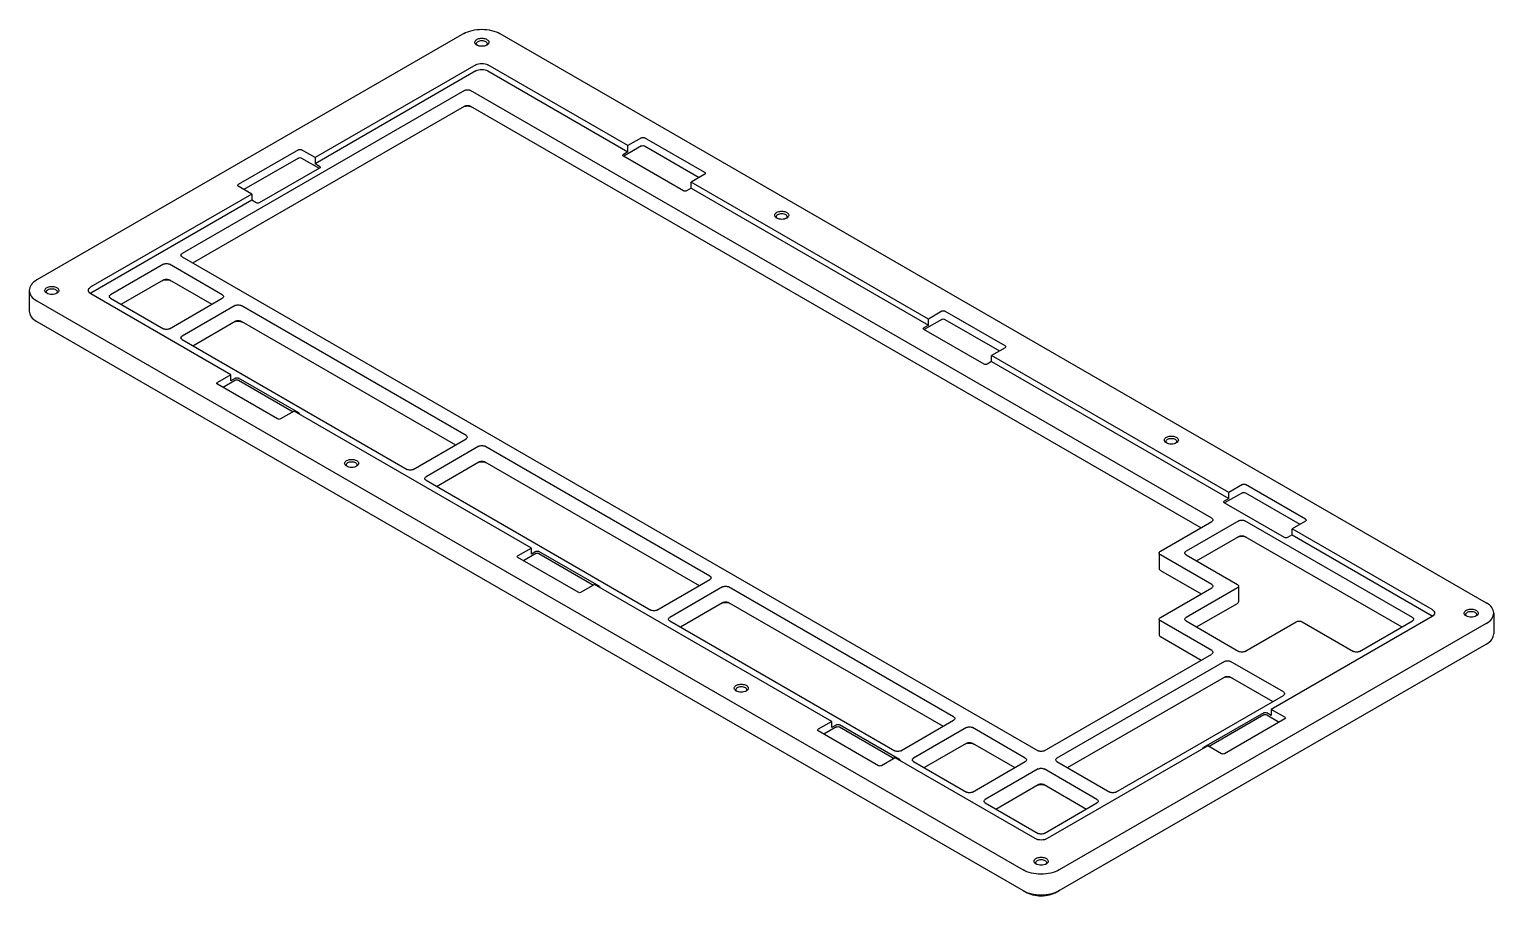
# Model space of a CAD drawing. Header units: millimetres. Extents: x 9 to 415, y 5 to 293.
# Drawn here: x 296 to 373, y 73.7 to 119.3 of the extents above; entities that cross this region are included whole.
import ezdxf

# ---------------------------------------------------------------- set-up
doc = ezdxf.new("R2010")
doc.units = ezdxf.units.MM
doc.layers.add('VISIBLE', color=7, linetype='Continuous')

msp = doc.modelspace()

# ---------------------------------------------------------------- linework, layer by layer
at = {"layer": 'VISIBLE'}
for points in [[(318.8456, 119.06835), (296.38973, 106.10344)], [(318.8456, 119.06835), (318.9433, 119.11947), (319.0492, 119.16482), (319.16229, 119.20395), (319.28147, 119.2365), (319.40561, 119.26214), (319.53351, 119.28064), (319.66393, 119.29181), (319.79562, 119.29554), (319.9273, 119.29181), (320.05772, 119.28064), (320.18562, 119.26214), (320.30976, 119.2365), (320.42895, 119.20395), (320.54203, 119.16482), (320.64793, 119.11947), (320.74563, 119.06835)], [(319.53436, 118.46044), (319.49886, 118.48421), (319.46977, 118.51072), (319.44775, 118.53941), (319.43325, 118.56966), (319.42659, 118.60081), (319.42793, 118.63218), (319.43722, 118.66311), (319.45427, 118.69291), (319.47871, 118.72094), (319.51001, 118.7466), (319.5475, 118.76933), (319.59035, 118.78864), (319.63765, 118.80411), (319.68836, 118.8154), (319.7414, 118.82228), (319.79562, 118.82459), (319.84983, 118.82228), (319.90287, 118.8154), (319.95358, 118.80411), (320.00088, 118.78864), (320.04373, 118.76933), (320.08122, 118.7466), (320.11252, 118.72094), (320.13696, 118.69291), (320.15401, 118.66311), (320.1633, 118.63218), (320.16464, 118.60081), (320.15798, 118.56966), (320.14349, 118.53941), (320.12146, 118.51072), (320.09237, 118.48421), (320.05687, 118.46044)], [(319.51572, 118.53814), (319.52109, 118.56967), (319.53702, 118.59999), (319.56289, 118.62793), (319.5977, 118.65241), (319.64011, 118.67251), (319.6885, 118.68744), (319.74101, 118.69664), (319.79562, 118.69974), (319.85022, 118.69664), (319.90273, 118.68744), (319.95112, 118.67251), (319.99353, 118.65241), (320.02834, 118.62793), (320.05421, 118.59999), (320.07014, 118.56967), (320.07552, 118.53814)], [(320.74563, 119.06835), (372.61027, 89.12428)], [(319.57044, 118.44216), (319.54696, 118.46395), (319.52975, 118.48762), (319.51925, 118.51256), (319.51572, 118.53814)], [(320.05687, 118.46044), (320.00088, 118.43391), (319.937, 118.4142), (319.86769, 118.40206), (319.79562, 118.39796), (319.72354, 118.40206), (319.65423, 118.4142), (319.59035, 118.43391), (319.53436, 118.46044)], [(320.07552, 118.53814), (320.07198, 118.51256), (320.06148, 118.48762), (320.04427, 118.46395), (320.02079, 118.44216)], [(319.47895, 117.42288), (311.02187, 112.54019)], [(319.47895, 117.10293), (311.02187, 112.22024)], [(319.47895, 117.42288), (319.54681, 117.45504), (319.62423, 117.47893), (319.70825, 117.49365), (319.79562, 117.49861), (319.88298, 117.49365), (319.967, 117.47893), (320.04442, 117.45504), (320.11229, 117.42288)], [(319.47895, 117.10293), (319.54681, 117.13509), (319.62423, 117.15898), (319.70825, 117.17369), (319.79562, 117.17866), (319.88298, 117.17369), (319.967, 117.15898), (320.04442, 117.13509), (320.11229, 117.10293)], [(327.47487, 113.17209), (320.11229, 117.42288)], [(320.11229, 117.10293), (327.47487, 112.85214)], [(318.88321, 116.07337), (304.03929, 107.50323)], [(318.88321, 116.07337), (318.91714, 116.08945), (318.95585, 116.1014), (318.99786, 116.10875), (319.04154, 116.11124), (319.08523, 116.10875), (319.12723, 116.1014), (319.16595, 116.08945), (319.19988, 116.07337)], [(358.17407, 93.57161), (319.19988, 116.07337)], [(304.59346, 107.00045), (318.88321, 115.25064)], [(318.80404, 115.20493), (318.85494, 115.22905), (318.91301, 115.24697), (318.97602, 115.258), (319.04154, 115.26173), (319.10707, 115.258), (319.17008, 115.24697), (319.22815, 115.22905), (319.27905, 115.20493)], [(318.88321, 115.25064), (318.91714, 115.26672), (318.95585, 115.27866), (318.99786, 115.28602), (319.04154, 115.2885), (319.08523, 115.28602), (319.12723, 115.27866), (319.16595, 115.26672), (319.19988, 115.25064)], [(319.19988, 115.25064), (357.6199, 93.06883)], [(328.18738, 113.58346), (327.47487, 113.17209)], [(328.18738, 113.58346), (328.2237, 113.59747), (328.26654, 113.60239), (328.30939, 113.59747), (328.34571, 113.58346)], [(331.51241, 111.75516), (328.34571, 113.58346)], [(310.15103, 112.95156), (306.98433, 111.12326)], [(310.15103, 112.52191), (307.27725, 110.86273)], [(310.15103, 112.95156), (310.18735, 112.96557), (310.2302, 112.97049), (310.27304, 112.96557), (310.30936, 112.95156)], [(310.15103, 112.52191), (310.18735, 112.53592), (310.2302, 112.54084), (310.27304, 112.53592), (310.30936, 112.52191)], [(311.02187, 112.54019), (310.30936, 112.95156)], [(310.30936, 112.52191), (311.24354, 111.98256)], [(311.02187, 112.54019), (311.02187, 112.22024)], [(327.20457, 112.66931), (327.2131, 112.69405), (327.23737, 112.71502)], [(327.23737, 112.62361), (327.2131, 112.64458), (327.20457, 112.66931)], [(327.47487, 112.85214), (327.23737, 112.71502)], [(330.40407, 110.79531), (327.23737, 112.62361)], [(328.18738, 113.15381), (327.2532, 112.61446)], [(327.47487, 112.85214), (327.47487, 113.17209)], [(328.18738, 113.15381), (328.2237, 113.16782), (328.26654, 113.17274), (328.30939, 113.16782), (328.34571, 113.15381)], [(328.34571, 113.15381), (331.21949, 111.49463)], [(311.25937, 111.9917), (308.09267, 110.1634)], [(311.25937, 112.08312), (311.02187, 112.22024)], [(311.25937, 112.08312), (311.28364, 112.06214), (311.29217, 112.03741)], [(311.29217, 112.03741), (311.28364, 112.01267), (311.25937, 111.9917)], [(331.51241, 111.66375), (330.79991, 111.25238)], [(331.51241, 111.75516), (331.53668, 111.73419), (331.54521, 111.70946)], [(331.54521, 111.70946), (331.53668, 111.68472), (331.51241, 111.66375)], [(306.95153, 111.07755), (306.96006, 111.10229), (306.98433, 111.12326)], [(306.98433, 111.03185), (306.96006, 111.05282), (306.95153, 111.07755)], [(307.69683, 110.62048), (306.98433, 111.03185)], [(330.79991, 110.93243), (330.5624, 110.79531)], [(343.27374, 104.05061), (330.79991, 111.25238)], [(330.79991, 110.93243), (330.79991, 111.25238)], [(330.79991, 110.93243), (343.27374, 103.73066)], [(307.69683, 110.62048), (299.23976, 105.73778)], [(307.69683, 110.30053), (299.23976, 105.41783)], [(307.69683, 110.62048), (307.69683, 110.30053)], [(307.93434, 110.1634), (307.69683, 110.30053)], [(308.09267, 110.1634), (308.05635, 110.14939), (308.0135, 110.14447), (307.97066, 110.14939), (307.93434, 110.1634)], [(330.5624, 110.79531), (330.52608, 110.7813), (330.48324, 110.77638), (330.44039, 110.7813), (330.40407, 110.79531)], [(335.30157, 109.35724), (335.26607, 109.381), (335.23698, 109.40752), (335.21495, 109.43621), (335.20046, 109.46646), (335.1938, 109.49761), (335.19514, 109.52898), (335.20443, 109.5599), (335.22148, 109.58971), (335.24592, 109.61774), (335.27722, 109.6434), (335.31471, 109.66613), (335.35756, 109.68544), (335.40486, 109.70091), (335.45557, 109.7122), (335.50861, 109.71908), (335.56282, 109.72139), (335.61704, 109.71908), (335.67008, 109.7122), (335.72079, 109.70091), (335.76809, 109.68544), (335.81094, 109.66613), (335.84843, 109.6434), (335.87973, 109.61774), (335.90417, 109.58971), (335.92122, 109.5599), (335.93051, 109.52898), (335.93185, 109.49761), (335.92519, 109.46646), (335.91069, 109.43621), (335.88867, 109.40752), (335.85958, 109.381), (335.82408, 109.35724)], [(335.28292, 109.43494), (335.2883, 109.46647), (335.30423, 109.49678), (335.3301, 109.52472), (335.36491, 109.54921), (335.40732, 109.56931), (335.45571, 109.58424), (335.50822, 109.59344), (335.56282, 109.59654), (335.61743, 109.59344), (335.66994, 109.58424), (335.71833, 109.56931), (335.76074, 109.54921), (335.79555, 109.52472), (335.82142, 109.49678), (335.83735, 109.46647), (335.84272, 109.43494)], [(335.33765, 109.33896), (335.31417, 109.36075), (335.29696, 109.38442), (335.28646, 109.40936), (335.28292, 109.43494)], [(335.82408, 109.35724), (335.76809, 109.33071), (335.70421, 109.311), (335.6349, 109.29886), (335.56282, 109.29476), (335.49074, 109.29886), (335.42144, 109.311), (335.35756, 109.33071), (335.30157, 109.35724)], [(335.84272, 109.43494), (335.83919, 109.40936), (335.82869, 109.38442), (335.81148, 109.36075), (335.788, 109.33896)], [(303.97371, 107.41182), (303.97801, 107.43704), (303.99075, 107.46129), (304.01144, 107.48364), (304.03929, 107.50323)], [(304.03929, 107.3204), (304.01144, 107.33999), (303.99075, 107.36234), (303.97801, 107.3866), (303.97371, 107.41182)], [(304.03929, 107.3204), (349.04605, 81.33574)], [(303.04772, 106.93075), (300.26894, 105.32642)], [(303.04772, 106.93075), (303.08165, 106.94683), (303.12036, 106.95877), (303.16237, 106.96613), (303.20605, 106.96861), (303.24974, 106.96613), (303.29174, 106.95877), (303.33046, 106.94683), (303.36439, 106.93075)], [(306.14317, 105.32642), (303.36439, 106.93075)], [(296.38973, 106.10344), (296.30118, 106.04704), (296.22264, 105.9859), (296.15486, 105.92061), (296.09849, 105.85179), (296.05407, 105.78012), (296.02203, 105.70628), (296.00269, 105.63098), (295.99622, 105.55495)], [(295.99622, 105.55495), (296.00269, 105.47892), (296.02203, 105.40363), (296.05407, 105.32979), (296.09849, 105.25811), (296.15486, 105.1893), (296.22264, 105.12401), (296.30118, 105.06287), (296.38973, 105.00647)], [(295.99622, 105.55495), (295.99622, 104.46712)], [(296.92015, 105.40412), (296.88464, 105.42788), (296.85556, 105.4544), (296.83353, 105.48309), (296.81903, 105.51334), (296.81238, 105.54449), (296.81371, 105.57586), (296.82301, 105.60679), (296.84006, 105.63659), (296.8645, 105.66462), (296.8958, 105.69028), (296.93328, 105.71301), (296.97614, 105.73232), (297.02343, 105.74779), (297.07415, 105.75908), (297.12719, 105.76596), (297.1814, 105.76827), (297.23561, 105.76596), (297.28865, 105.75908), (297.33937, 105.74779), (297.38667, 105.73232), (297.42952, 105.71301), (297.467, 105.69028), (297.4983, 105.66462), (297.52275, 105.63659), (297.5398, 105.60679), (297.54909, 105.57586), (297.55042, 105.54449), (297.54377, 105.51334), (297.52927, 105.48309), (297.50724, 105.4544), (297.47816, 105.42788), (297.44266, 105.40412)], [(296.9015, 105.48182), (296.90688, 105.51335), (296.92281, 105.54366), (296.94867, 105.5716), (296.98348, 105.59609), (297.0259, 105.61619), (297.07429, 105.63112), (297.1268, 105.64032), (297.1814, 105.64342), (297.23601, 105.64032), (297.28851, 105.63112), (297.33691, 105.61619), (297.37932, 105.59609), (297.41413, 105.5716), (297.44, 105.54366), (297.45592, 105.51335), (297.4613, 105.48182)], [(299.10859, 105.55495), (299.11719, 105.6054), (299.14268, 105.6539), (299.18406, 105.6986), (299.23976, 105.73778)], [(299.23976, 105.37212), (299.18406, 105.41131), (299.14268, 105.45601), (299.11719, 105.50451), (299.10859, 105.55495)], [(300.82311, 104.82364), (303.04772, 106.10801)], [(302.96855, 106.06231), (303.01945, 106.08642), (303.07752, 106.10434), (303.14053, 106.11538), (303.20605, 106.1191), (303.27158, 106.11538), (303.33459, 106.10434), (303.39266, 106.08642), (303.44356, 106.06231)], [(303.04772, 106.10801), (303.08165, 106.12409), (303.12036, 106.13604), (303.16237, 106.1434), (303.20605, 106.14588), (303.24974, 106.1434), (303.29174, 106.13604), (303.33046, 106.12409), (303.36439, 106.10801)], [(303.36439, 106.10801), (305.589, 104.82364)], [(296.38973, 105.00647), (348.25437, 75.0624)], [(296.95623, 105.38584), (296.93274, 105.40763), (296.91554, 105.4313), (296.90503, 105.45624), (296.9015, 105.48182)], [(297.44266, 105.40412), (297.38667, 105.37759), (297.32279, 105.35788), (297.25348, 105.34574), (297.1814, 105.34164), (297.10932, 105.34574), (297.04001, 105.35788), (296.97614, 105.37759), (296.92015, 105.40412)], [(297.4613, 105.48182), (297.45777, 105.45624), (297.44727, 105.4313), (297.43006, 105.40763), (297.40658, 105.38584)], [(299.23976, 105.41783), (299.2046, 105.39498)], [(306.60234, 101.12134), (299.23976, 105.37212)], [(300.20335, 105.235), (300.20765, 105.26022), (300.2204, 105.28448), (300.24109, 105.30683), (300.26894, 105.32642)], [(300.26894, 105.14359), (300.24109, 105.16318), (300.2204, 105.18553), (300.20765, 105.20978), (300.20335, 105.235)], [(300.26894, 105.14359), (303.04772, 103.53926)], [(303.36439, 103.53926), (306.14317, 105.14359)], [(306.81807, 104.75393), (304.03929, 103.1496)], [(306.14317, 105.32642), (306.17102, 105.30683), (306.19171, 105.28448), (306.20445, 105.26022), (306.20875, 105.235)], [(306.20875, 105.235), (306.20445, 105.20978), (306.19171, 105.18553), (306.17102, 105.16318), (306.14317, 105.14359)], [(306.81807, 104.75393), (306.85201, 104.77001), (306.89072, 104.78196), (306.93272, 104.78931), (306.97641, 104.7918), (307.02009, 104.78931), (307.0621, 104.78196), (307.10081, 104.77001), (307.13474, 104.75393)], [(318.96238, 97.92524), (307.13474, 104.75393)], [(295.99622, 104.46712), (296.00269, 104.39109), (296.02203, 104.31579), (296.05407, 104.24195), (296.09849, 104.17028), (296.15486, 104.10146), (296.22264, 104.03617), (296.30118, 103.97503), (296.38973, 103.91863)], [(306.81807, 103.9312), (306.85201, 103.94728), (306.89072, 103.95922), (306.93272, 103.96658), (306.97641, 103.96906), (307.02009, 103.96658), (307.0621, 103.95922), (307.10081, 103.94728), (307.13474, 103.9312)], [(343.98625, 104.03233), (343.05208, 103.49298)], [(343.98625, 104.46198), (343.27374, 104.05061)], [(343.27374, 103.73066), (343.27374, 104.05061)], [(343.98625, 104.46198), (344.02258, 104.47599), (344.06542, 104.48091), (344.10827, 104.47599), (344.14459, 104.46198)], [(343.98625, 104.03233), (344.02258, 104.04634), (344.06542, 104.05126), (344.10827, 104.04634), (344.14459, 104.03233)], [(347.31129, 102.63368), (344.14459, 104.46198)], [(344.14459, 104.03233), (347.01837, 102.37315)], [(296.38973, 103.91863), (348.25437, 73.97456)], [(303.36439, 103.53926), (303.33046, 103.52318), (303.29174, 103.51123), (303.24974, 103.50388), (303.20605, 103.50139), (303.16237, 103.50388), (303.12036, 103.51123), (303.08165, 103.52318), (303.04772, 103.53926)], [(304.59346, 102.64682), (306.81807, 103.9312)], [(306.73891, 103.88549), (306.7898, 103.90961), (306.84787, 103.92753), (306.91088, 103.93856), (306.97641, 103.94229), (307.04194, 103.93856), (307.10494, 103.92753), (307.16301, 103.90961), (307.21391, 103.88549)], [(307.13474, 103.9312), (318.4082, 97.42246)], [(343.00345, 103.54783), (343.01197, 103.57256), (343.03624, 103.59354)], [(343.03624, 103.50212), (343.01197, 103.52309), (343.00345, 103.54783)], [(343.27374, 103.73066), (343.03624, 103.59354)], [(346.20294, 101.67382), (343.03624, 103.50212)], [(303.97371, 103.05819), (303.97801, 103.08341), (303.99075, 103.10766), (304.01144, 103.13001), (304.03929, 103.1496)], [(304.03929, 102.96677), (304.01144, 102.98636), (303.99075, 103.00871), (303.97801, 103.03297), (303.97371, 103.05819)], [(304.03929, 102.96677), (315.86693, 96.13809)], [(347.31129, 102.54226), (346.59878, 102.1309)], [(347.31129, 102.63368), (347.33556, 102.61271), (347.34408, 102.58797)], [(347.34408, 102.58797), (347.33556, 102.56324), (347.31129, 102.54226)], [(346.36128, 101.67382), (346.32496, 101.65981), (346.28211, 101.65489), (346.23927, 101.65981), (346.20294, 101.67382)], [(346.59878, 101.81095), (346.36128, 101.67382)], [(359.07262, 94.92912), (346.59878, 102.1309)], [(346.59878, 101.81095), (346.59878, 102.1309)], [(346.59878, 101.81095), (359.07262, 94.60917)], [(306.60234, 101.12134), (305.88983, 100.70997)], [(306.60234, 100.80138), (306.60234, 101.12134)], [(306.83984, 100.93851), (306.60234, 100.80138)], [(306.83984, 100.93851), (306.87617, 100.95252), (306.91901, 100.95744), (306.96186, 100.95252), (306.99818, 100.93851)], [(310.16488, 99.11021), (306.99818, 100.93851)], [(305.85704, 100.66426), (305.86556, 100.689), (305.88983, 100.70997)], [(305.88983, 100.61855), (305.86556, 100.63952), (305.85704, 100.66426)], [(309.05654, 98.79026), (305.88983, 100.61855)], [(306.83984, 100.82881), (306.18275, 100.44944)], [(306.83984, 100.82881), (306.87617, 100.84282), (306.91901, 100.84774), (306.96186, 100.84282), (306.99818, 100.82881)], [(306.99818, 100.82881), (309.87196, 99.16963)], [(309.21487, 98.79026), (309.17855, 98.77625), (309.1357, 98.77133), (309.09286, 98.77625), (309.05654, 98.79026)], [(309.92738, 99.20162), (309.21487, 98.79026)], [(322.40122, 91.99985), (309.92738, 99.20162)], [(310.16488, 99.11021), (310.18915, 99.08924), (310.19767, 99.0645)], [(310.19767, 99.0645), (310.19386, 99.04777)], [(318.96238, 97.92524), (318.99022, 97.90565), (319.01092, 97.8833), (319.02366, 97.85905), (319.02796, 97.83383)], [(319.02796, 97.83383), (319.02366, 97.80861), (319.01092, 97.78436), (318.99022, 97.76201), (318.96238, 97.74242)], [(355.79014, 97.52816), (355.75463, 97.55193), (355.72555, 97.57844), (355.70352, 97.60713), (355.68902, 97.63738), (355.68237, 97.66853), (355.6837, 97.6999), (355.69299, 97.73083), (355.71005, 97.76063), (355.73449, 97.78866), (355.76579, 97.81432), (355.80327, 97.83705), (355.84612, 97.85636), (355.89342, 97.87183), (355.94414, 97.88312), (355.99718, 97.89), (356.05139, 97.89231), (356.1056, 97.89), (356.15864, 97.88312), (356.20936, 97.87183), (356.25665, 97.85636), (356.29951, 97.83705), (356.33699, 97.81432), (356.36829, 97.78866), (356.39273, 97.76063), (356.40978, 97.73083), (356.41908, 97.6999), (356.42041, 97.66853), (356.41376, 97.63738), (356.39926, 97.60713), (356.37723, 97.57844), (356.34815, 97.55193), (356.31264, 97.52816)], [(316.1836, 96.13809), (318.96238, 97.74242)], [(319.63728, 97.35276), (316.8585, 95.74843)], [(319.63728, 97.35276), (319.67121, 97.36884), (319.70993, 97.38078), (319.75193, 97.38814), (319.79562, 97.39062), (319.8393, 97.38814), (319.88131, 97.38078), (319.92002, 97.36884), (319.95395, 97.35276)], [(331.78158, 90.52407), (319.95395, 97.35276)], [(355.77149, 97.60586), (355.77687, 97.63739), (355.7928, 97.66771), (355.81866, 97.69564), (355.85347, 97.72013), (355.89588, 97.74023), (355.94428, 97.75516), (355.99678, 97.76436), (356.05139, 97.76746), (356.10599, 97.76436), (356.1585, 97.75516), (356.20689, 97.74023), (356.24931, 97.72013), (356.28412, 97.69564), (356.30998, 97.66771), (356.32591, 97.63739), (356.33129, 97.60586)], [(355.82621, 97.50988), (355.80273, 97.53167), (355.78552, 97.55534), (355.77502, 97.58028), (355.77149, 97.60586)], [(356.31264, 97.52816), (356.25665, 97.50163), (356.19278, 97.48192), (356.12347, 97.46978), (356.05139, 97.46568), (355.97931, 97.46978), (355.91, 97.48192), (355.84612, 97.50163), (355.79014, 97.52816)], [(356.33129, 97.60586), (356.32776, 97.58028), (356.31726, 97.55534), (356.30005, 97.53167), (356.27656, 97.50988)], [(312.68736, 96.30092), (312.65185, 96.32468), (312.62277, 96.3512), (312.60074, 96.37989), (312.58624, 96.41014), (312.57959, 96.44129), (312.58092, 96.47266), (312.59022, 96.50358), (312.60727, 96.53338), (312.63171, 96.56142), (312.66301, 96.58708), (312.70049, 96.60981), (312.74335, 96.62911), (312.79064, 96.64458), (312.84136, 96.65588), (312.8944, 96.66276), (312.94861, 96.66506), (313.00282, 96.66276), (313.05586, 96.65588), (313.10658, 96.64458), (313.15388, 96.62911), (313.19673, 96.60981), (313.23421, 96.58708), (313.26551, 96.56142), (313.28995, 96.53338), (313.30701, 96.50358), (313.3163, 96.47266), (313.31763, 96.44129), (313.31098, 96.41014), (313.29648, 96.37989), (313.27445, 96.3512), (313.24537, 96.32468), (313.20986, 96.30092)], [(312.66871, 96.37862), (312.67409, 96.41015), (312.69002, 96.44046), (312.71588, 96.4684), (312.75069, 96.49289), (312.79311, 96.51299), (312.8415, 96.52792), (312.89401, 96.53712), (312.94861, 96.54022), (313.00322, 96.53712), (313.05572, 96.52792), (313.10412, 96.51299), (313.14653, 96.49289), (313.18134, 96.4684), (313.2072, 96.44046), (313.22313, 96.41015), (313.22851, 96.37862)], [(312.72344, 96.28263), (312.69995, 96.30443), (312.68274, 96.32809), (312.67224, 96.35303), (312.66871, 96.37862)], [(313.20986, 96.30092), (313.15388, 96.27439), (313.09, 96.25468), (313.02069, 96.24254), (312.94861, 96.23844), (312.87653, 96.24254), (312.80722, 96.25468), (312.74335, 96.27439), (312.68736, 96.30092)], [(313.22851, 96.37862), (313.22498, 96.35303), (313.21448, 96.32809), (313.19727, 96.30443), (313.17379, 96.28263)], [(317.41267, 95.24565), (319.63728, 96.53003)], [(319.55811, 96.48432), (319.60901, 96.50844), (319.66708, 96.52636), (319.73009, 96.53739), (319.79562, 96.54112), (319.86114, 96.53739), (319.92415, 96.52636), (319.98222, 96.50844), (320.03312, 96.48432)], [(319.63728, 96.53003), (319.67121, 96.5461), (319.70993, 96.55805), (319.75193, 96.56541), (319.79562, 96.56789), (319.8393, 96.56541), (319.88131, 96.55805), (319.92002, 96.5461), (319.95395, 96.53003)], [(319.95395, 96.53003), (331.22741, 90.02129)], [(316.1836, 96.13809), (316.14966, 96.12201), (316.11095, 96.11006), (316.06894, 96.1027), (316.02526, 96.10022), (315.98158, 96.1027), (315.93957, 96.11006), (315.90086, 96.12201), (315.86693, 96.13809)], [(316.79291, 95.65701), (316.79722, 95.68224), (316.80996, 95.70649), (316.83065, 95.72884), (316.8585, 95.74843)], [(316.8585, 95.5656), (316.83065, 95.58519), (316.80996, 95.60754), (316.79722, 95.63179), (316.79291, 95.65701)], [(316.8585, 95.5656), (328.68613, 88.73691)], [(359.78513, 94.91084), (358.85095, 94.37149)], [(359.78513, 95.34049), (359.07262, 94.92912)], [(359.07262, 94.60917), (359.07262, 94.92912)], [(359.78513, 95.34049), (359.82145, 95.3545), (359.8643, 95.35942), (359.90714, 95.3545), (359.94346, 95.34049)], [(359.78513, 94.91084), (359.82145, 94.92485), (359.8643, 94.92977), (359.90714, 94.92485), (359.94346, 94.91084)], [(363.11017, 93.51219), (359.94346, 95.34049)], [(359.94346, 94.91084), (362.81725, 93.25166)], [(358.80233, 94.42634), (358.81085, 94.45108), (358.83512, 94.47205)], [(358.83512, 94.38064), (358.81085, 94.40161), (358.80233, 94.42634)], [(359.07262, 94.60917), (358.83512, 94.47205)], [(362.00182, 92.55234), (358.83512, 94.38064)], [(355.47446, 91.83016), (358.17407, 93.38878)], [(359.60304, 93.43449), (356.82426, 91.83016)], [(358.17407, 93.57161), (358.20192, 93.55202), (358.22261, 93.52967), (358.23535, 93.50542), (358.23965, 93.4802)], [(358.23965, 93.4802), (358.23535, 93.45498), (358.22261, 93.43073), (358.20192, 93.40837), (358.17407, 93.38878)], [(359.60304, 93.43449), (359.63698, 93.45057), (359.67569, 93.46252), (359.71769, 93.46987), (359.76138, 93.47236), (359.80506, 93.46987), (359.84707, 93.46252), (359.88578, 93.45057), (359.91971, 93.43449)], [(368.73106, 88.34726), (359.91971, 93.43449)], [(363.11017, 93.42078), (362.39766, 93.00941)], [(363.11017, 93.51219), (363.13444, 93.49122), (363.14296, 93.46649)], [(363.14296, 93.46649), (363.13444, 93.44175), (363.11017, 93.42078)], [(357.37844, 91.32738), (359.60304, 92.61176)], [(359.52388, 92.56605), (359.57477, 92.59017), (359.63284, 92.60809), (359.69585, 92.61912), (359.76138, 92.62285), (359.82691, 92.61912), (359.88991, 92.60809), (359.94798, 92.59017), (359.99888, 92.56605)], [(359.60304, 92.61176), (359.63698, 92.62784), (359.67569, 92.63978), (359.71769, 92.64714), (359.76138, 92.64962), (359.80506, 92.64714), (359.84707, 92.63978), (359.88578, 92.62784), (359.91971, 92.61176)], [(359.91971, 92.61176), (368.17689, 87.84448)], [(362.16016, 92.55234), (362.12383, 92.53833), (362.08099, 92.53341), (362.03814, 92.53833), (362.00182, 92.55234)], [(362.39766, 92.68946), (362.16016, 92.55234)], [(369.76024, 88.75862), (362.39766, 93.00941)], [(362.39766, 92.68946), (362.39766, 93.00941)], [(362.39766, 92.68946), (369.76024, 88.43867)], [(322.40122, 91.99985), (321.68871, 91.58848)], [(322.63872, 91.70732), (321.98163, 91.32795)], [(322.40122, 91.6799), (322.40122, 91.99985)], [(322.63872, 91.81702), (322.40122, 91.6799)], [(322.63872, 91.81702), (322.67504, 91.83103), (322.71789, 91.83595), (322.76073, 91.83103), (322.79706, 91.81702)], [(322.63872, 91.70732), (322.67504, 91.72134), (322.71789, 91.72626), (322.76073, 91.72134), (322.79706, 91.70732)], [(325.96376, 89.98872), (322.79706, 91.81702)], [(322.79706, 91.70732), (325.67084, 90.04814)], [(355.40887, 91.73875), (355.41317, 91.76397), (355.42592, 91.78822), (355.44661, 91.81057), (355.47446, 91.83016)], [(355.47446, 91.64733), (355.44661, 91.66692), (355.42592, 91.68927), (355.41317, 91.71353), (355.40887, 91.73875)], [(355.40887, 91.73875), (355.40887, 90.91601)], [(358.17407, 90.08871), (355.47446, 91.64733)], [(356.75868, 91.73875), (356.76298, 91.76397), (356.77572, 91.78822), (356.79641, 91.81057), (356.82426, 91.83016)], [(356.82426, 91.64733), (356.79641, 91.66692), (356.77572, 91.68927), (356.76298, 91.71353), (356.75868, 91.73875)], [(356.82426, 91.64733), (359.52388, 90.08871)], [(321.65592, 91.54278), (321.66444, 91.56751), (321.68871, 91.58848)], [(321.68871, 91.49707), (321.66444, 91.51804), (321.65592, 91.54278)], [(324.85541, 89.66877), (321.68871, 91.49707)], [(355.40887, 90.91601), (355.41317, 90.89079), (355.42592, 90.86654), (355.44661, 90.84419), (355.47446, 90.8246)], [(329.0028, 88.73691), (331.78158, 90.34124)], [(331.78158, 90.52407), (331.80943, 90.50448), (331.83012, 90.48213), (331.84287, 90.45788), (331.84717, 90.43266)], [(331.84717, 90.43266), (331.84287, 90.40744), (331.83012, 90.38318), (331.80943, 90.36083), (331.78158, 90.34124)], [(355.47446, 90.8246), (357.6199, 89.58593)], [(355.55362, 90.77889), (355.55362, 90.77889)], [(325.01375, 89.66877), (324.97742, 89.65476), (324.93458, 89.64984), (324.89173, 89.65476), (324.85541, 89.66877)], [(325.72626, 90.08014), (325.01375, 89.66877)], [(338.20009, 82.87836), (325.72626, 90.08014)], [(325.96376, 89.98872), (325.98803, 89.96775), (325.99655, 89.94302)], [(325.99655, 89.94302), (325.99274, 89.92629)], [(332.45649, 89.95159), (329.67771, 88.34726)], [(332.45649, 89.95159), (332.49042, 89.96766), (332.52913, 89.97961), (332.57114, 89.98697), (332.61482, 89.98945), (332.65851, 89.98697), (332.70051, 89.97961), (332.73923, 89.96766), (332.77316, 89.95159)], [(344.60079, 83.1229), (332.77316, 89.95159)], [(355.47446, 88.34726), (358.17407, 89.90588)], [(359.52388, 89.90588), (356.82426, 88.34726)], [(358.17407, 90.08871), (358.20192, 90.06912), (358.22261, 90.04677), (358.23535, 90.02252), (358.23965, 89.99729)], [(358.23965, 89.99729), (358.23535, 89.97207), (358.22261, 89.94782), (358.20192, 89.92547), (358.17407, 89.90588)], [(359.52388, 90.08871), (359.55172, 90.06912), (359.57242, 90.04677), (359.58516, 90.02252), (359.58946, 89.99729)], [(359.58946, 89.99729), (359.58516, 89.97207), (359.57242, 89.94782), (359.55172, 89.92547), (359.52388, 89.90588)], [(359.58946, 89.99729), (359.58946, 89.17456)], [(329.0028, 88.73691), (328.96887, 88.72083), (328.93016, 88.70889), (328.88815, 88.70153), (328.84447, 88.69905), (328.80078, 88.70153), (328.75878, 88.70889), (328.72006, 88.72083), (328.68613, 88.73691)], [(330.23188, 87.84448), (332.45649, 89.12885)], [(332.37732, 89.08315), (332.42822, 89.10726), (332.48629, 89.12518), (332.5493, 89.13622), (332.61482, 89.13994), (332.68035, 89.13622), (332.74336, 89.12518), (332.80143, 89.10726), (332.85233, 89.08315)], [(332.45649, 89.12885), (332.49042, 89.14493), (332.52913, 89.15688), (332.57114, 89.16423), (332.61482, 89.16672), (332.65851, 89.16423), (332.70051, 89.15688), (332.73923, 89.14493), (332.77316, 89.12885)], [(332.77316, 89.12885), (344.04662, 82.62012)], [(357.37844, 87.84448), (359.52388, 89.08315)], [(359.44471, 89.03744), (359.44471, 89.03744)], [(359.52388, 89.08315), (359.55172, 89.10274), (359.57242, 89.12509), (359.58516, 89.14934), (359.58946, 89.17456)], [(369.76024, 88.75862), (369.81594, 88.71944), (369.85732, 88.67474), (369.88281, 88.62624), (369.89141, 88.57579)], [(369.89141, 88.57579), (369.88281, 88.52535), (369.85732, 88.47685), (369.81594, 88.43215), (369.76024, 88.39296)], [(371.55734, 88.42496), (371.52184, 88.44872), (371.49276, 88.47524), (371.47073, 88.50393), (371.45623, 88.53418), (371.44958, 88.56533), (371.45091, 88.5967), (371.4602, 88.62762), (371.47725, 88.65742), (371.5017, 88.68546), (371.533, 88.71112), (371.57048, 88.73385), (371.61333, 88.75316), (371.66063, 88.76863), (371.71135, 88.77992), (371.76439, 88.7868), (371.8186, 88.78911), (371.87281, 88.7868), (371.92585, 88.77992), (371.97657, 88.76863), (372.02386, 88.75316), (372.06672, 88.73385), (372.1042, 88.71112), (372.1355, 88.68546), (372.15994, 88.65742), (372.17699, 88.62762), (372.18629, 88.5967), (372.18762, 88.56533), (372.18097, 88.53418), (372.16647, 88.50393), (372.14444, 88.47524), (372.11536, 88.44872), (372.07985, 88.42496)], [(371.5387, 88.50266), (371.54408, 88.53419), (371.56, 88.5645), (371.58587, 88.59244), (371.62068, 88.61693), (371.66309, 88.63703), (371.71149, 88.65196), (371.76399, 88.66116), (371.8186, 88.66426), (371.8732, 88.66116), (371.92571, 88.65196), (371.9741, 88.63703), (372.01652, 88.61693), (372.05133, 88.59244), (372.07719, 88.5645), (372.09312, 88.53419), (372.0985, 88.50266)], [(373.00378, 88.57579), (372.99731, 88.65182), (372.97797, 88.72712), (372.94593, 88.80096), (372.90151, 88.87263), (372.84514, 88.94145), (372.77736, 89.00674), (372.69882, 89.06788), (372.61027, 89.12428)], [(372.61027, 88.0273), (372.69882, 88.08371), (372.77736, 88.14485), (372.84514, 88.21014), (372.90151, 88.27895), (372.94593, 88.35063), (372.97797, 88.42447), (372.99731, 88.49976), (373.00378, 88.57579)], [(373.00378, 88.57579), (373.00378, 87.48796)], [(329.61212, 88.25584), (329.61642, 88.28106), (329.62917, 88.30532), (329.64986, 88.32767), (329.67771, 88.34726)], [(329.67771, 88.16443), (329.64986, 88.18402), (329.62917, 88.20637), (329.61642, 88.23062), (329.61212, 88.25584)], [(329.67771, 88.16443), (341.50534, 81.33574)], [(372.61027, 88.0273), (350.1544, 75.0624)], [(355.40887, 88.25584), (355.41317, 88.28106), (355.42592, 88.30532), (355.44661, 88.32767), (355.47446, 88.34726)], [(355.47446, 88.16443), (355.44661, 88.18402), (355.42592, 88.20637), (355.41317, 88.23062), (355.40887, 88.25584)], [(355.40887, 88.25584), (355.40887, 87.43311)], [(358.17407, 86.6058), (355.47446, 88.16443)], [(356.75868, 88.25584), (356.76298, 88.28106), (356.77572, 88.30532), (356.79641, 88.32767), (356.82426, 88.34726)], [(356.82426, 88.16443), (356.79641, 88.18402), (356.77572, 88.20637), (356.76298, 88.23062), (356.75868, 88.25584)], [(356.82426, 88.16443), (359.60304, 86.5601)], [(359.91971, 86.5601), (362.61933, 88.11872)], [(369.76024, 88.39296), (361.30317, 83.51027)], [(362.61933, 88.11872), (362.65326, 88.1348), (362.69197, 88.14674), (362.73398, 88.1541), (362.77766, 88.15658), (362.82135, 88.1541), (362.86335, 88.14674), (362.90207, 88.1348), (362.936, 88.11872)], [(362.936, 88.11872), (365.63561, 86.5601)], [(365.95228, 86.5601), (368.73106, 88.16443)], [(368.73106, 88.34726), (368.75891, 88.32767), (368.7796, 88.30532), (368.79235, 88.28106), (368.79665, 88.25584)], [(368.79665, 88.25584), (368.79235, 88.23062), (368.7796, 88.20637), (368.75891, 88.18402), (368.73106, 88.16443)], [(369.7954, 88.41582), (369.76024, 88.43867)], [(371.59342, 88.40668), (371.56994, 88.42847), (371.55273, 88.45214), (371.54223, 88.47708), (371.5387, 88.50266)], [(372.07985, 88.42496), (372.02386, 88.39843), (371.95999, 88.37872), (371.89068, 88.36658), (371.8186, 88.36248), (371.74652, 88.36658), (371.67721, 88.37872), (371.61333, 88.39843), (371.55734, 88.42496)], [(372.0985, 88.50266), (372.09497, 88.47708), (372.08446, 88.45214), (372.06726, 88.42847), (372.04377, 88.40668)], [(355.40887, 87.43311), (355.41317, 87.40789), (355.42592, 87.38364), (355.44661, 87.36128), (355.47446, 87.34169)], [(355.47446, 87.34169), (357.6199, 86.10302)], [(355.55362, 87.29599), (355.55362, 87.29599)], [(372.61027, 86.93947), (372.69882, 86.99587), (372.77736, 87.05701), (372.84514, 87.1223), (372.90151, 87.19112), (372.94593, 87.26279), (372.97797, 87.33663), (372.99731, 87.41193), (373.00378, 87.48796)], [(349.36272, 81.33574), (358.17407, 86.42297)], [(350.1544, 73.97456), (372.61027, 86.93947)], [(358.17407, 86.6058), (358.20192, 86.58621), (358.22261, 86.56386), (358.23535, 86.53961), (358.23965, 86.51439)], [(358.23965, 86.51439), (358.23535, 86.48917), (358.22261, 86.46492), (358.20192, 86.44257), (358.17407, 86.42297)], [(359.91971, 86.5601), (359.88578, 86.54402), (359.84707, 86.53207), (359.80506, 86.52472), (359.76138, 86.52223), (359.71769, 86.52472), (359.67569, 86.53207), (359.63698, 86.54402), (359.60304, 86.5601)], [(365.95228, 86.5601), (365.91835, 86.54402), (365.87964, 86.53207), (365.83763, 86.52472), (365.79395, 86.52223), (365.75026, 86.52472), (365.70826, 86.53207), (365.66954, 86.54402), (365.63561, 86.5601)], [(372.48361, 86.86634), (372.48361, 86.86634)], [(358.84897, 86.03332), (350.03762, 80.94608)], [(358.84897, 86.03332), (358.8829, 86.0494), (358.92162, 86.06134), (358.96362, 86.0687), (359.00731, 86.07118), (359.05099, 86.0687), (359.093, 86.06134), (359.13171, 86.0494), (359.16564, 86.03332)], [(361.94442, 84.42899), (359.16564, 86.03332)], [(333.17592, 84.47184), (333.14042, 84.4956), (333.11133, 84.52212), (333.08931, 84.55081), (333.07481, 84.58106), (333.06815, 84.61221), (333.06949, 84.64358), (333.07878, 84.6745), (333.09583, 84.70431), (333.12027, 84.73234), (333.15157, 84.758), (333.18906, 84.78073), (333.23191, 84.80004), (333.27921, 84.81551), (333.32992, 84.8268), (333.38296, 84.83368), (333.43718, 84.83599), (333.49139, 84.83368), (333.54443, 84.8268), (333.59514, 84.81551), (333.64244, 84.80004), (333.68529, 84.78073), (333.72278, 84.758), (333.75408, 84.73234), (333.77852, 84.70431), (333.79557, 84.6745), (333.80486, 84.64358), (333.8062, 84.61221), (333.79954, 84.58106), (333.78505, 84.55081), (333.76302, 84.52212), (333.73393, 84.4956), (333.69843, 84.47184)], [(333.15728, 84.54954), (333.16265, 84.58107), (333.17858, 84.61138), (333.20445, 84.63932), (333.23926, 84.66381), (333.28167, 84.68391), (333.33006, 84.69884), (333.38257, 84.70804), (333.43718, 84.71114), (333.49178, 84.70804), (333.54429, 84.69884), (333.59268, 84.68391), (333.63509, 84.66381), (333.6699, 84.63932), (333.69577, 84.61138), (333.7117, 84.58107), (333.71708, 84.54954)], [(350.5918, 80.4433), (358.84897, 85.21059)], [(358.7698, 85.16488), (358.8207, 85.18899), (358.87877, 85.20691), (358.94178, 85.21795), (359.00731, 85.22168), (359.07283, 85.21795), (359.13584, 85.20691), (359.19391, 85.18899), (359.24481, 85.16488)], [(358.84897, 85.21059), (358.8829, 85.22666), (358.92162, 85.23861), (358.96362, 85.24597), (359.00731, 85.24845), (359.05099, 85.24597), (359.093, 85.23861), (359.13171, 85.22666), (359.16564, 85.21059)], [(359.16564, 85.21059), (361.39025, 83.92621)], [(333.212, 84.45356), (333.18852, 84.47535), (333.17131, 84.49902), (333.16081, 84.52396), (333.15728, 84.54954)], [(333.69843, 84.47184), (333.64244, 84.44531), (333.57856, 84.4256), (333.50926, 84.41346), (333.43718, 84.40936), (333.3651, 84.41346), (333.29579, 84.4256), (333.23191, 84.44531), (333.17592, 84.47184)], [(333.71708, 84.54954), (333.71354, 84.52396), (333.70304, 84.49902), (333.68583, 84.47535), (333.66235, 84.45356)], [(353.13307, 79.15892), (361.94442, 84.24616)], [(361.94442, 84.42899), (361.97227, 84.4094), (361.99296, 84.38705), (362.00571, 84.3628), (362.01001, 84.33757)], [(362.01001, 84.33757), (362.00571, 84.31235), (361.99296, 84.2881), (361.97227, 84.26575), (361.94442, 84.24616)], [(360.90733, 83.32744), (357.74063, 81.49914)], [(360.90733, 83.21774), (358.03355, 81.55856)], [(360.90733, 83.32744), (360.94365, 83.34145), (360.9865, 83.34637), (361.02934, 83.34145), (361.06566, 83.32744)], [(360.90733, 83.21774), (360.94365, 83.23175), (360.9865, 83.23668), (361.02934, 83.23175), (361.06566, 83.21774)], [(361.30317, 83.19032), (361.06566, 83.32744)], [(361.06566, 83.21774), (361.72275, 82.83837)], [(362.01567, 83.0989), (361.30317, 83.51027)], [(361.30317, 83.51027), (361.30317, 83.19032)], [(337.45479, 82.42129), (337.46332, 82.44603), (337.48759, 82.467)], [(337.48759, 82.37558), (337.46332, 82.39655), (337.45479, 82.42129)], [(338.20009, 82.87836), (337.48759, 82.467)], [(338.4376, 82.58584), (337.78051, 82.20647)], [(338.20009, 82.55841), (338.20009, 82.87836)], [(338.4376, 82.69554), (338.20009, 82.55841)], [(338.4376, 82.69554), (338.47392, 82.70955), (338.51676, 82.71447), (338.55961, 82.70955), (338.59593, 82.69554)], [(338.4376, 82.58584), (338.47392, 82.59985), (338.51676, 82.60477), (338.55961, 82.59985), (338.59593, 82.58584)], [(341.76263, 80.86724), (338.59593, 82.69554)], [(338.59593, 82.58584), (341.46971, 80.92666)], [(341.82201, 81.33574), (344.60079, 82.94007)], [(345.27569, 82.55041), (342.49691, 80.94608)], [(344.60079, 83.1229), (344.62864, 83.10331), (344.64933, 83.08096), (344.66207, 83.05671), (344.66638, 83.03148)], [(344.66638, 83.03148), (344.66207, 83.00626), (344.64933, 82.98201), (344.62864, 82.95966), (344.60079, 82.94007)], [(345.27569, 82.55041), (345.30963, 82.56649), (345.34834, 82.57844), (345.39034, 82.5858), (345.43403, 82.58828), (345.47771, 82.5858), (345.51972, 82.57844), (345.55843, 82.56649), (345.59236, 82.55041)], [(348.37115, 80.94608), (345.59236, 82.55041)], [(362.01567, 83.00749), (358.84897, 81.17919)], [(362.01567, 83.0989), (362.03994, 83.07793), (362.04847, 83.0532)], [(362.04847, 83.0532), (362.03994, 83.02846), (362.01567, 83.00749)], [(340.65429, 80.54729), (337.48759, 82.37558)], [(343.05109, 80.4433), (345.27569, 81.72768)], [(345.19653, 81.68197), (345.24742, 81.70609), (345.30549, 81.72401), (345.3685, 81.73505), (345.43403, 81.73877), (345.49956, 81.73505), (345.56257, 81.72401), (345.62063, 81.70609), (345.67153, 81.68197)], [(345.27569, 81.72768), (345.30963, 81.74376), (345.34834, 81.75571), (345.39034, 81.76306), (345.43403, 81.76555), (345.47771, 81.76306), (345.51972, 81.75571), (345.55843, 81.74376), (345.59236, 81.72768)], [(345.59236, 81.72768), (347.81697, 80.4433)], [(341.52513, 80.95865), (340.81262, 80.54729)], [(341.82201, 81.33574), (341.78808, 81.31966), (341.74936, 81.30772), (341.70736, 81.30036), (341.66367, 81.29787), (341.61999, 81.30036), (341.57798, 81.30772), (341.53927, 81.31966), (341.50534, 81.33574)], [(348.88771, 76.70786), (341.52513, 80.95865)], [(341.76263, 80.86724), (341.7869, 80.84627), (341.79543, 80.82153)], [(342.43133, 80.85467), (342.43563, 80.87989), (342.44837, 80.90414), (342.46907, 80.92649), (342.49691, 80.94608)], [(348.37115, 80.94608), (348.39899, 80.92649), (348.41969, 80.90414), (348.43243, 80.87989), (348.43673, 80.85467)], [(349.36272, 81.33574), (349.32879, 81.31966), (349.29007, 81.30772), (349.24807, 81.30036), (349.20438, 81.29787), (349.1607, 81.30036), (349.11869, 81.30772), (349.07998, 81.31966), (349.04605, 81.33574)], [(357.97813, 81.59056), (349.52105, 76.70786)], [(349.97204, 80.85467), (349.97634, 80.87989), (349.98908, 80.90414), (350.00978, 80.92649), (350.03762, 80.94608)], [(357.70783, 81.45344), (357.71636, 81.47817), (357.74063, 81.49914)], [(357.71165, 81.43671), (357.70783, 81.45344)], [(358.69064, 81.17919), (357.97813, 81.59056)], [(358.84897, 81.17919), (358.81265, 81.16518), (358.7698, 81.16026), (358.72696, 81.16518), (358.69064, 81.17919)], [(340.81262, 80.54729), (340.7763, 80.53327), (340.73346, 80.52835), (340.69061, 80.53327), (340.65429, 80.54729)], [(341.79543, 80.82153), (341.79161, 80.8048)], [(342.49691, 80.76325), (342.46907, 80.78285), (342.44837, 80.8052), (342.43563, 80.82945), (342.43133, 80.85467)], [(342.49691, 80.76325), (345.27569, 79.15892)], [(345.59236, 79.15892), (348.37115, 80.76325)], [(349.04605, 80.3736), (346.26727, 78.76927)], [(348.43673, 80.85467), (348.43243, 80.82945), (348.41969, 80.8052), (348.39899, 80.78285), (348.37115, 80.76325)], [(349.04605, 80.3736), (349.07998, 80.38968), (349.11869, 80.40162), (349.1607, 80.40898), (349.20438, 80.41146), (349.24807, 80.40898), (349.29007, 80.40162), (349.32879, 80.38968), (349.36272, 80.3736)], [(352.1415, 78.76927), (349.36272, 80.3736)], [(350.03762, 80.76325), (350.00978, 80.78285), (349.98908, 80.8052), (349.97634, 80.82945), (349.97204, 80.85467)], [(350.03762, 80.76325), (352.8164, 79.15892)], [(346.82144, 78.26649), (349.04605, 79.55087)], [(348.96688, 79.50516), (349.01778, 79.52927), (349.07585, 79.54719), (349.13886, 79.55823), (349.20438, 79.56196), (349.26991, 79.55823), (349.33292, 79.54719), (349.39099, 79.52927), (349.44189, 79.50516)], [(349.04605, 79.55087), (349.07998, 79.56694), (349.11869, 79.57889), (349.1607, 79.58625), (349.20438, 79.58873), (349.24807, 79.58625), (349.29007, 79.57889), (349.32879, 79.56694), (349.36272, 79.55087)], [(349.36272, 79.55087), (351.58733, 78.26649)], [(345.59236, 79.15892), (345.55843, 79.14285), (345.51972, 79.1309), (345.47771, 79.12354), (345.43403, 79.12106), (345.39034, 79.12354), (345.34834, 79.1309), (345.30963, 79.14285), (345.27569, 79.15892)], [(346.20168, 78.67785), (346.20599, 78.70308), (346.21873, 78.72733), (346.23942, 78.74968), (346.26727, 78.76927)], [(346.26727, 78.58644), (346.23942, 78.60603), (346.21873, 78.62838), (346.20599, 78.65263), (346.20168, 78.67785)], [(346.26727, 78.58644), (349.04605, 76.98211)], [(349.36272, 76.98211), (352.1415, 78.58644)], [(352.1415, 78.76927), (352.16935, 78.74968), (352.19004, 78.72733), (352.20278, 78.70308), (352.20709, 78.67785)], [(352.20709, 78.67785), (352.20278, 78.65263), (352.19004, 78.62838), (352.16935, 78.60603), (352.1415, 78.58644)], [(353.13307, 79.15892), (353.09914, 79.14285), (353.06043, 79.1309), (353.01842, 79.12354), (352.97474, 79.12106), (352.93106, 79.12354), (352.88905, 79.1309), (352.85034, 79.14285), (352.8164, 79.15892)], [(349.52105, 76.70786), (349.45319, 76.67571), (349.37577, 76.65182), (349.29175, 76.6371), (349.20438, 76.63213), (349.11702, 76.6371), (349.033, 76.65182), (348.95558, 76.67571), (348.88771, 76.70786)], [(349.36272, 76.98211), (349.32879, 76.96603), (349.29007, 76.95408), (349.24807, 76.94673), (349.20438, 76.94424), (349.1607, 76.94673), (349.11869, 76.95408), (349.07998, 76.96603), (349.04605, 76.98211)], [(348.94313, 75.36864), (348.90763, 75.3924), (348.87854, 75.41892), (348.85651, 75.44761), (348.84202, 75.47786), (348.83536, 75.509), (348.8367, 75.54038), (348.84599, 75.5713), (348.86304, 75.6011), (348.88748, 75.62914), (348.91878, 75.6548), (348.95627, 75.67753), (348.99912, 75.69683), (349.04642, 75.7123), (349.09713, 75.7236), (349.15017, 75.73047), (349.20438, 75.73278), (349.2586, 75.73047), (349.31164, 75.7236), (349.36235, 75.7123), (349.40965, 75.69683), (349.4525, 75.67753), (349.48999, 75.6548), (349.52129, 75.62914), (349.54573, 75.6011), (349.56278, 75.5713), (349.57207, 75.54038), (349.57341, 75.509), (349.56675, 75.47786), (349.55225, 75.44761), (349.53023, 75.41892), (349.50114, 75.3924), (349.46564, 75.36864)], [(348.92448, 75.44634), (348.92986, 75.47787), (348.94579, 75.50818), (348.97166, 75.53612), (349.00647, 75.56061), (349.04888, 75.58071), (349.09727, 75.59564), (349.14978, 75.60483), (349.20438, 75.60794), (349.25899, 75.60483), (349.3115, 75.59564), (349.35989, 75.58071), (349.4023, 75.56061), (349.43711, 75.53612), (349.46298, 75.50818), (349.47891, 75.47787), (349.48428, 75.44634)], [(350.1544, 75.0624), (350.0567, 75.01128), (349.9508, 74.96593), (349.83771, 74.9268), (349.71853, 74.89425), (349.59439, 74.86861), (349.46649, 74.85011), (349.33607, 74.83894), (349.20438, 74.83521), (349.0727, 74.83894), (348.94228, 74.85011), (348.81438, 74.86861), (348.69024, 74.89425), (348.57105, 74.9268), (348.45797, 74.96593), (348.35207, 75.01128), (348.25437, 75.0624)], [(348.97921, 75.35035), (348.95573, 75.37215), (348.93852, 75.39581), (348.92802, 75.42075), (348.92448, 75.44634)], [(349.46564, 75.36864), (349.40965, 75.34211), (349.34577, 75.3224), (349.27646, 75.31026), (349.20438, 75.30616), (349.13231, 75.31026), (349.063, 75.3224), (348.99912, 75.34211), (348.94313, 75.36864)], [(349.48428, 75.44634), (349.48075, 75.42075), (349.47025, 75.39581), (349.45304, 75.37215), (349.42956, 75.35035)], [(348.25437, 73.97456), (348.38104, 73.90143)], [(348.25437, 73.97456), (348.35207, 73.92344), (348.45797, 73.8781), (348.57105, 73.83896), (348.69024, 73.80641), (348.81438, 73.78077), (348.94228, 73.76227), (349.0727, 73.7511), (349.20438, 73.74737), (349.33607, 73.7511), (349.46649, 73.76227), (349.59439, 73.78077), (349.71853, 73.80641), (349.83771, 73.83896), (349.9508, 73.8781), (350.0567, 73.92344), (350.1544, 73.97456)], [(350.1544, 73.97456), (350.02773, 73.90143)], [(348.38104, 73.90143), (348.46571, 73.85713), (348.55749, 73.81783), (348.6555, 73.78391), (348.75879, 73.7557), (348.86638, 73.73348), (348.97722, 73.71745), (349.09026, 73.70777), (349.20438, 73.70453), (349.31851, 73.70777), (349.43154, 73.71745), (349.54239, 73.73348), (349.64997, 73.7557), (349.75327, 73.78391), (349.85128, 73.81783), (349.94306, 73.85713), (350.02773, 73.90143)]]:
    msp.add_lwpolyline(points, dxfattribs=at)

doc.saveas('drawing.dxf')
